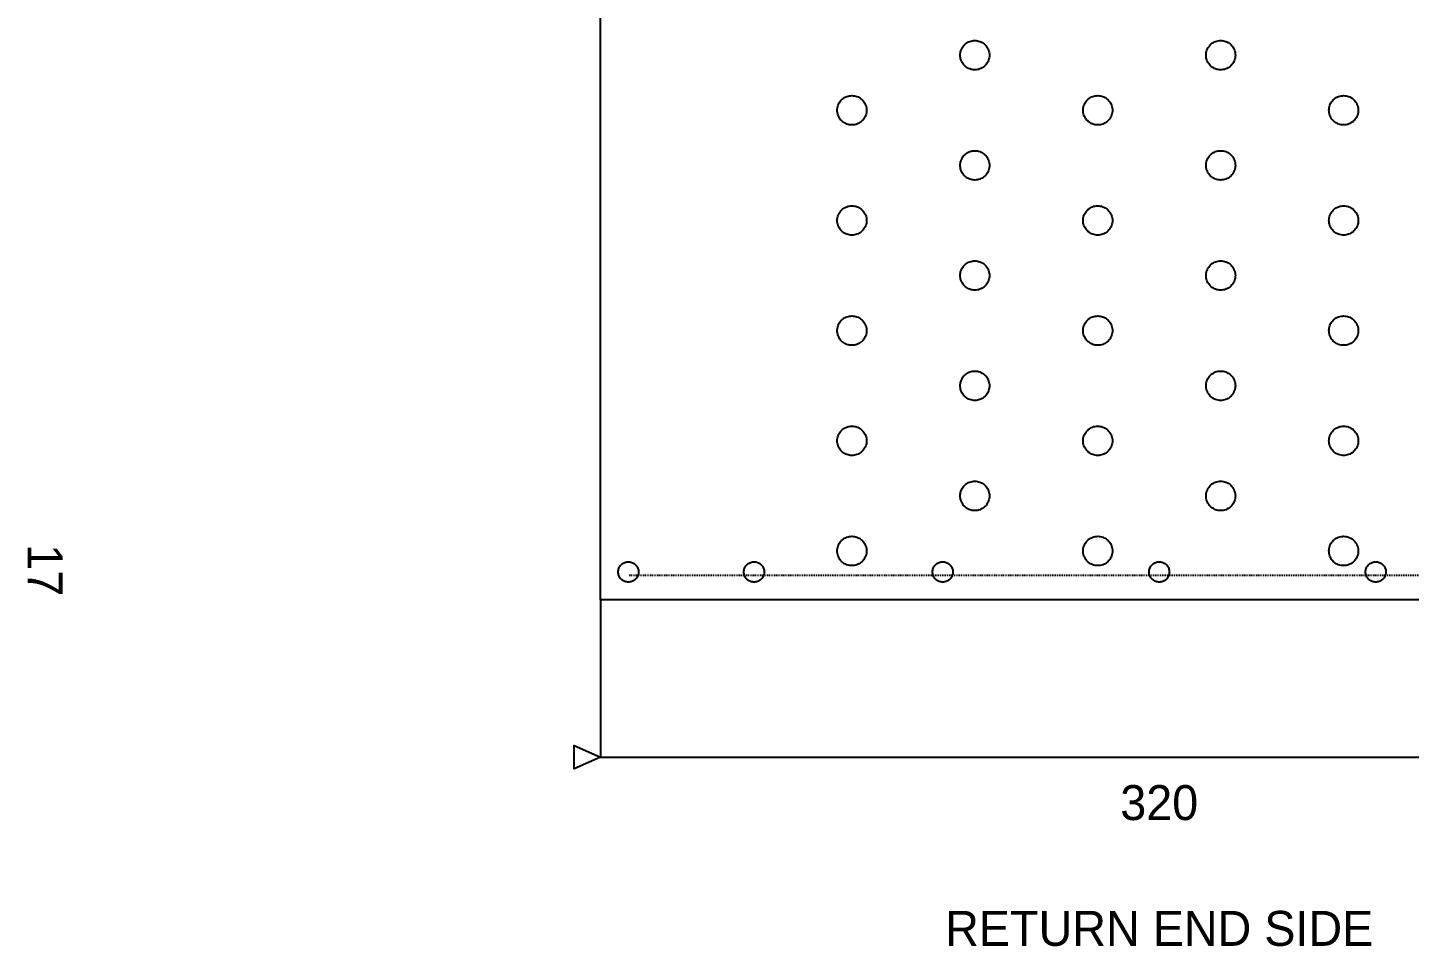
# Model space of a CAD drawing. Header units: millimetres. Extents: x 0 to 2030, y -1000001 to 1599.
# Drawn here: x 1358 to 1753.6, y 400.9 to 663.8 of the extents above; entities that cross this region are included whole.
import ezdxf
from ezdxf.enums import TextEntityAlignment as Align

# ---------------------------------------------------------------- set-up
doc = ezdxf.new("R2010")
doc.units = ezdxf.units.MM
doc.linetypes.add('DASHED', pattern=[0.5, 0.25, -0.25])
doc.layers.add('DRAWING', color=7, linetype='Continuous')
doc.layers.add('TEXT', color=7, linetype='Continuous')

msp = doc.modelspace()

# ---------------------------------------------------------------- linework, layer by layer
at = {"layer": 'DRAWING', "linetype": 'CONTINUOUS', "true_color": 0x111111}
for p, q in [((1522, 500), (1522, 930)), ((1842, 500), (1522, 500))]:
    msp.add_line(p, q, dxfattribs=at)
at = {"layer": 'DRAWING', "linetype": 'DASHED', "true_color": 0xb000ff}
msp.add_line((1834, 507), (1530, 507), dxfattribs=at)
at = {"layer": 'DRAWING', "linetype": 'CONTINUOUS', "true_color": 0xff6a00}
for p, q in [((1522, 500), (1522, 455)), ((1522, 455), (1842, 455))]:
    msp.add_line(p, q, dxfattribs=at)
at = {"layer": 'DRAWING', "linetype": 'CONTINUOUS', "true_color": 0x111111}
for points in [[(1633.4, 655.88), (1633.38, 655.52), (1633.34, 655.15), (1633.26, 654.8), (1633.15, 654.45), (1633.01, 654.11), (1632.84, 653.78), (1632.64, 653.47), (1632.42, 653.18), (1632.17, 652.91), (1631.9, 652.66), (1631.61, 652.44), (1631.3, 652.25), (1630.97, 652.08), (1630.64, 651.94), (1630.29, 651.83), (1629.93, 651.75), (1629.57, 651.7), (1629.2, 651.68), (1628.83, 651.7), (1628.47, 651.75), (1628.11, 651.83), (1627.76, 651.94), (1627.43, 652.08), (1627.1, 652.25), (1626.79, 652.44), (1626.5, 652.66), (1626.23, 652.91), (1625.98, 653.18), (1625.76, 653.47), (1625.56, 653.78), (1625.39, 654.11), (1625.25, 654.45), (1625.14, 654.8), (1625.06, 655.15), (1625.02, 655.52), (1625, 655.88), (1625.02, 656.25), (1625.06, 656.61), (1625.14, 656.97), (1625.25, 657.32), (1625.39, 657.66), (1625.56, 657.98), (1625.76, 658.29), (1625.98, 658.58), (1626.23, 658.85), (1626.5, 659.1), (1626.79, 659.32), (1627.1, 659.52), (1627.43, 659.69), (1627.76, 659.83), (1628.11, 659.94), (1628.47, 660.02), (1628.83, 660.07), (1629.2, 660.08), (1629.57, 660.07), (1629.93, 660.02), (1630.29, 659.94), (1630.64, 659.83), (1630.97, 659.69), (1631.3, 659.52), (1631.61, 659.32), (1631.9, 659.1), (1632.17, 658.85), (1632.42, 658.58), (1632.64, 658.29), (1632.84, 657.98), (1633.01, 657.66), (1633.15, 657.32), (1633.26, 656.97), (1633.34, 656.61), (1633.38, 656.25), (1633.4, 655.88)], [(1703.8, 655.88), (1703.78, 655.52), (1703.74, 655.15), (1703.66, 654.8), (1703.55, 654.45), (1703.41, 654.11), (1703.24, 653.78), (1703.04, 653.47), (1702.82, 653.18), (1702.57, 652.91), (1702.3, 652.66), (1702.01, 652.44), (1701.7, 652.25), (1701.37, 652.08), (1701.04, 651.94), (1700.69, 651.83), (1700.33, 651.75), (1699.97, 651.7), (1699.6, 651.68), (1699.23, 651.7), (1698.87, 651.75), (1698.51, 651.83), (1698.16, 651.94), (1697.83, 652.08), (1697.5, 652.25), (1697.19, 652.44), (1696.9, 652.66), (1696.63, 652.91), (1696.38, 653.18), (1696.16, 653.47), (1695.96, 653.78), (1695.79, 654.11), (1695.65, 654.45), (1695.54, 654.8), (1695.46, 655.15), (1695.42, 655.52), (1695.4, 655.88), (1695.42, 656.25), (1695.46, 656.61), (1695.54, 656.97), (1695.65, 657.32), (1695.79, 657.66), (1695.96, 657.98), (1696.16, 658.29), (1696.38, 658.58), (1696.63, 658.85), (1696.9, 659.1), (1697.19, 659.32), (1697.5, 659.52), (1697.83, 659.69), (1698.16, 659.83), (1698.51, 659.94), (1698.87, 660.02), (1699.23, 660.07), (1699.6, 660.08), (1699.97, 660.07), (1700.33, 660.02), (1700.69, 659.94), (1701.04, 659.83), (1701.37, 659.69), (1701.7, 659.52), (1702.01, 659.32), (1702.3, 659.1), (1702.57, 658.85), (1702.82, 658.58), (1703.04, 658.29), (1703.24, 657.98), (1703.41, 657.66), (1703.55, 657.32), (1703.66, 656.97), (1703.74, 656.61), (1703.78, 656.25), (1703.8, 655.88)], [(1598.2, 640.12), (1598.18, 639.75), (1598.14, 639.39), (1598.06, 639.03), (1597.95, 638.68), (1597.81, 638.34), (1597.64, 638.02), (1597.44, 637.71), (1597.22, 637.42), (1596.97, 637.15), (1596.7, 636.9), (1596.41, 636.68), (1596.1, 636.48), (1595.77, 636.31), (1595.44, 636.17), (1595.09, 636.06), (1594.73, 635.98), (1594.37, 635.93), (1594, 635.92), (1593.63, 635.93), (1593.27, 635.98), (1592.91, 636.06), (1592.56, 636.17), (1592.23, 636.31), (1591.9, 636.48), (1591.59, 636.68), (1591.3, 636.9), (1591.03, 637.15), (1590.78, 637.42), (1590.56, 637.71), (1590.36, 638.02), (1590.19, 638.34), (1590.05, 638.68), (1589.94, 639.03), (1589.86, 639.39), (1589.82, 639.75), (1589.8, 640.12), (1589.82, 640.48), (1589.86, 640.85), (1589.94, 641.2), (1590.05, 641.55), (1590.19, 641.89), (1590.36, 642.22), (1590.56, 642.53), (1590.78, 642.82), (1591.03, 643.09), (1591.3, 643.34), (1591.59, 643.56), (1591.9, 643.75), (1592.23, 643.92), (1592.56, 644.06), (1592.91, 644.17), (1593.27, 644.25), (1593.63, 644.3), (1594, 644.32), (1594.37, 644.3), (1594.73, 644.25), (1595.09, 644.17), (1595.44, 644.06), (1595.77, 643.92), (1596.1, 643.75), (1596.41, 643.56), (1596.7, 643.34), (1596.97, 643.09), (1597.22, 642.82), (1597.44, 642.53), (1597.64, 642.22), (1597.81, 641.89), (1597.95, 641.55), (1598.06, 641.2), (1598.14, 640.85), (1598.18, 640.48), (1598.2, 640.12)], [(1668.6, 640.12), (1668.58, 639.75), (1668.54, 639.39), (1668.46, 639.03), (1668.35, 638.68), (1668.21, 638.34), (1668.04, 638.02), (1667.84, 637.71), (1667.62, 637.42), (1667.37, 637.15), (1667.1, 636.9), (1666.81, 636.68), (1666.5, 636.48), (1666.17, 636.31), (1665.84, 636.17), (1665.49, 636.06), (1665.13, 635.98), (1664.77, 635.93), (1664.4, 635.92), (1664.03, 635.93), (1663.67, 635.98), (1663.31, 636.06), (1662.96, 636.17), (1662.63, 636.31), (1662.3, 636.48), (1661.99, 636.68), (1661.7, 636.9), (1661.43, 637.15), (1661.18, 637.42), (1660.96, 637.71), (1660.76, 638.02), (1660.59, 638.34), (1660.45, 638.68), (1660.34, 639.03), (1660.26, 639.39), (1660.22, 639.75), (1660.2, 640.12), (1660.22, 640.48), (1660.26, 640.85), (1660.34, 641.2), (1660.45, 641.55), (1660.59, 641.89), (1660.76, 642.22), (1660.96, 642.53), (1661.18, 642.82), (1661.43, 643.09), (1661.7, 643.34), (1661.99, 643.56), (1662.3, 643.75), (1662.63, 643.92), (1662.96, 644.06), (1663.31, 644.17), (1663.67, 644.25), (1664.03, 644.3), (1664.4, 644.32), (1664.77, 644.3), (1665.13, 644.25), (1665.49, 644.17), (1665.84, 644.06), (1666.17, 643.92), (1666.5, 643.75), (1666.81, 643.56), (1667.1, 643.34), (1667.37, 643.09), (1667.62, 642.82), (1667.84, 642.53), (1668.04, 642.22), (1668.21, 641.89), (1668.35, 641.55), (1668.46, 641.2), (1668.54, 640.85), (1668.58, 640.48), (1668.6, 640.12)], [(1739, 640.12), (1738.98, 639.75), (1738.94, 639.39), (1738.86, 639.03), (1738.75, 638.68), (1738.61, 638.34), (1738.44, 638.02), (1738.24, 637.71), (1738.02, 637.42), (1737.77, 637.15), (1737.5, 636.9), (1737.21, 636.68), (1736.9, 636.48), (1736.57, 636.31), (1736.24, 636.17), (1735.89, 636.06), (1735.53, 635.98), (1735.17, 635.93), (1734.8, 635.92), (1734.43, 635.93), (1734.07, 635.98), (1733.71, 636.06), (1733.36, 636.17), (1733.03, 636.31), (1732.7, 636.48), (1732.39, 636.68), (1732.1, 636.9), (1731.83, 637.15), (1731.58, 637.42), (1731.36, 637.71), (1731.16, 638.02), (1730.99, 638.34), (1730.85, 638.68), (1730.74, 639.03), (1730.66, 639.39), (1730.62, 639.75), (1730.6, 640.12), (1730.62, 640.48), (1730.66, 640.85), (1730.74, 641.2), (1730.85, 641.55), (1730.99, 641.89), (1731.16, 642.22), (1731.36, 642.53), (1731.58, 642.82), (1731.83, 643.09), (1732.1, 643.34), (1732.39, 643.56), (1732.7, 643.75), (1733.03, 643.92), (1733.36, 644.06), (1733.71, 644.17), (1734.07, 644.25), (1734.43, 644.3), (1734.8, 644.32), (1735.17, 644.3), (1735.53, 644.25), (1735.89, 644.17), (1736.24, 644.06), (1736.57, 643.92), (1736.9, 643.75), (1737.21, 643.56), (1737.5, 643.34), (1737.77, 643.09), (1738.02, 642.82), (1738.24, 642.53), (1738.44, 642.22), (1738.61, 641.89), (1738.75, 641.55), (1738.86, 641.2), (1738.94, 640.85), (1738.98, 640.48), (1739, 640.12)], [(1633.4, 624.35), (1633.38, 623.99), (1633.34, 623.62), (1633.26, 623.27), (1633.15, 622.92), (1633.01, 622.58), (1632.84, 622.25), (1632.64, 621.94), (1632.42, 621.65), (1632.17, 621.38), (1631.9, 621.14), (1631.61, 620.91), (1631.3, 620.72), (1630.97, 620.55), (1630.64, 620.41), (1630.29, 620.3), (1629.93, 620.22), (1629.57, 620.17), (1629.2, 620.15), (1628.83, 620.17), (1628.47, 620.22), (1628.11, 620.3), (1627.76, 620.41), (1627.43, 620.55), (1627.1, 620.72), (1626.79, 620.91), (1626.5, 621.14), (1626.23, 621.38), (1625.98, 621.65), (1625.76, 621.94), (1625.56, 622.25), (1625.39, 622.58), (1625.25, 622.92), (1625.14, 623.27), (1625.06, 623.62), (1625.02, 623.99), (1625, 624.35), (1625.02, 624.72), (1625.06, 625.08), (1625.14, 625.44), (1625.25, 625.79), (1625.39, 626.13), (1625.56, 626.45), (1625.76, 626.76), (1625.98, 627.05), (1626.23, 627.32), (1626.5, 627.57), (1626.79, 627.79), (1627.1, 627.99), (1627.43, 628.16), (1627.76, 628.3), (1628.11, 628.41), (1628.47, 628.49), (1628.83, 628.54), (1629.2, 628.55), (1629.57, 628.54), (1629.93, 628.49), (1630.29, 628.41), (1630.64, 628.3), (1630.97, 628.16), (1631.3, 627.99), (1631.61, 627.79), (1631.9, 627.57), (1632.17, 627.32), (1632.42, 627.05), (1632.64, 626.76), (1632.84, 626.45), (1633.01, 626.13), (1633.15, 625.79), (1633.26, 625.44), (1633.34, 625.08), (1633.38, 624.72), (1633.4, 624.35)], [(1703.8, 624.35), (1703.78, 623.99), (1703.74, 623.62), (1703.66, 623.27), (1703.55, 622.92), (1703.41, 622.58), (1703.24, 622.25), (1703.04, 621.94), (1702.82, 621.65), (1702.57, 621.38), (1702.3, 621.14), (1702.01, 620.91), (1701.7, 620.72), (1701.37, 620.55), (1701.04, 620.41), (1700.69, 620.3), (1700.33, 620.22), (1699.97, 620.17), (1699.6, 620.15), (1699.23, 620.17), (1698.87, 620.22), (1698.51, 620.3), (1698.16, 620.41), (1697.83, 620.55), (1697.5, 620.72), (1697.19, 620.91), (1696.9, 621.14), (1696.63, 621.38), (1696.38, 621.65), (1696.16, 621.94), (1695.96, 622.25), (1695.79, 622.58), (1695.65, 622.92), (1695.54, 623.27), (1695.46, 623.62), (1695.42, 623.99), (1695.4, 624.35), (1695.42, 624.72), (1695.46, 625.08), (1695.54, 625.44), (1695.65, 625.79), (1695.79, 626.13), (1695.96, 626.45), (1696.16, 626.76), (1696.38, 627.05), (1696.63, 627.32), (1696.9, 627.57), (1697.19, 627.79), (1697.5, 627.99), (1697.83, 628.16), (1698.16, 628.3), (1698.51, 628.41), (1698.87, 628.49), (1699.23, 628.54), (1699.6, 628.55), (1699.97, 628.54), (1700.33, 628.49), (1700.69, 628.41), (1701.04, 628.3), (1701.37, 628.16), (1701.7, 627.99), (1702.01, 627.79), (1702.3, 627.57), (1702.57, 627.32), (1702.82, 627.05), (1703.04, 626.76), (1703.24, 626.45), (1703.41, 626.13), (1703.55, 625.79), (1703.66, 625.44), (1703.74, 625.08), (1703.78, 624.72), (1703.8, 624.35)], [(1598.2, 608.59), (1598.18, 608.22), (1598.14, 607.86), (1598.06, 607.5), (1597.95, 607.15), (1597.81, 606.81), (1597.64, 606.49), (1597.44, 606.18), (1597.22, 605.89), (1596.97, 605.62), (1596.7, 605.37), (1596.41, 605.15), (1596.1, 604.95), (1595.77, 604.78), (1595.44, 604.64), (1595.09, 604.53), (1594.73, 604.45), (1594.37, 604.4), (1594, 604.39), (1593.63, 604.4), (1593.27, 604.45), (1592.91, 604.53), (1592.56, 604.64), (1592.23, 604.78), (1591.9, 604.95), (1591.59, 605.15), (1591.3, 605.37), (1591.03, 605.62), (1590.78, 605.89), (1590.56, 606.18), (1590.36, 606.49), (1590.19, 606.81), (1590.05, 607.15), (1589.94, 607.5), (1589.86, 607.86), (1589.82, 608.22), (1589.8, 608.59), (1589.82, 608.95), (1589.86, 609.32), (1589.94, 609.68), (1590.05, 610.02), (1590.19, 610.36), (1590.36, 610.69), (1590.56, 611), (1590.78, 611.29), (1591.03, 611.56), (1591.3, 611.81), (1591.59, 612.03), (1591.9, 612.23), (1592.23, 612.39), (1592.56, 612.53), (1592.91, 612.65), (1593.27, 612.72), (1593.63, 612.77), (1594, 612.79), (1594.37, 612.77), (1594.73, 612.72), (1595.09, 612.65), (1595.44, 612.53), (1595.77, 612.39), (1596.1, 612.23), (1596.41, 612.03), (1596.7, 611.81), (1596.97, 611.56), (1597.22, 611.29), (1597.44, 611), (1597.64, 610.69), (1597.81, 610.36), (1597.95, 610.02), (1598.06, 609.68), (1598.14, 609.32), (1598.18, 608.95), (1598.2, 608.59)], [(1668.6, 608.59), (1668.58, 608.22), (1668.54, 607.86), (1668.46, 607.5), (1668.35, 607.15), (1668.21, 606.81), (1668.04, 606.49), (1667.84, 606.18), (1667.62, 605.89), (1667.37, 605.62), (1667.1, 605.37), (1666.81, 605.15), (1666.5, 604.95), (1666.17, 604.78), (1665.84, 604.64), (1665.49, 604.53), (1665.13, 604.45), (1664.77, 604.4), (1664.4, 604.39), (1664.03, 604.4), (1663.67, 604.45), (1663.31, 604.53), (1662.96, 604.64), (1662.63, 604.78), (1662.3, 604.95), (1661.99, 605.15), (1661.7, 605.37), (1661.43, 605.62), (1661.18, 605.89), (1660.96, 606.18), (1660.76, 606.49), (1660.59, 606.81), (1660.45, 607.15), (1660.34, 607.5), (1660.26, 607.86), (1660.22, 608.22), (1660.2, 608.59), (1660.22, 608.95), (1660.26, 609.32), (1660.34, 609.68), (1660.45, 610.02), (1660.59, 610.36), (1660.76, 610.69), (1660.96, 611), (1661.18, 611.29), (1661.43, 611.56), (1661.7, 611.81), (1661.99, 612.03), (1662.3, 612.23), (1662.63, 612.39), (1662.96, 612.53), (1663.31, 612.65), (1663.67, 612.72), (1664.03, 612.77), (1664.4, 612.79), (1664.77, 612.77), (1665.13, 612.72), (1665.49, 612.65), (1665.84, 612.53), (1666.17, 612.39), (1666.5, 612.23), (1666.81, 612.03), (1667.1, 611.81), (1667.37, 611.56), (1667.62, 611.29), (1667.84, 611), (1668.04, 610.69), (1668.21, 610.36), (1668.35, 610.02), (1668.46, 609.68), (1668.54, 609.32), (1668.58, 608.95), (1668.6, 608.59)], [(1739, 608.59), (1738.98, 608.22), (1738.94, 607.86), (1738.86, 607.5), (1738.75, 607.15), (1738.61, 606.81), (1738.44, 606.49), (1738.24, 606.18), (1738.02, 605.89), (1737.77, 605.62), (1737.5, 605.37), (1737.21, 605.15), (1736.9, 604.95), (1736.57, 604.78), (1736.24, 604.64), (1735.89, 604.53), (1735.53, 604.45), (1735.17, 604.4), (1734.8, 604.39), (1734.43, 604.4), (1734.07, 604.45), (1733.71, 604.53), (1733.36, 604.64), (1733.03, 604.78), (1732.7, 604.95), (1732.39, 605.15), (1732.1, 605.37), (1731.83, 605.62), (1731.58, 605.89), (1731.36, 606.18), (1731.16, 606.49), (1730.99, 606.81), (1730.85, 607.15), (1730.74, 607.5), (1730.66, 607.86), (1730.62, 608.22), (1730.6, 608.59), (1730.62, 608.95), (1730.66, 609.32), (1730.74, 609.68), (1730.85, 610.02), (1730.99, 610.36), (1731.16, 610.69), (1731.36, 611), (1731.58, 611.29), (1731.83, 611.56), (1732.1, 611.81), (1732.39, 612.03), (1732.7, 612.23), (1733.03, 612.39), (1733.36, 612.53), (1733.71, 612.65), (1734.07, 612.72), (1734.43, 612.77), (1734.8, 612.79), (1735.17, 612.77), (1735.53, 612.72), (1735.89, 612.65), (1736.24, 612.53), (1736.57, 612.39), (1736.9, 612.23), (1737.21, 612.03), (1737.5, 611.81), (1737.77, 611.56), (1738.02, 611.29), (1738.24, 611), (1738.44, 610.69), (1738.61, 610.36), (1738.75, 610.02), (1738.86, 609.68), (1738.94, 609.32), (1738.98, 608.95), (1739, 608.59)], [(1633.4, 592.82), (1633.38, 592.46), (1633.34, 592.09), (1633.26, 591.74), (1633.15, 591.39), (1633.01, 591.05), (1632.84, 590.72), (1632.64, 590.41), (1632.42, 590.12), (1632.17, 589.85), (1631.9, 589.61), (1631.61, 589.38), (1631.3, 589.19), (1630.97, 589.02), (1630.64, 588.88), (1630.29, 588.77), (1629.93, 588.69), (1629.57, 588.64), (1629.2, 588.62), (1628.83, 588.64), (1628.47, 588.69), (1628.11, 588.77), (1627.76, 588.88), (1627.43, 589.02), (1627.1, 589.19), (1626.79, 589.38), (1626.5, 589.61), (1626.23, 589.85), (1625.98, 590.12), (1625.76, 590.41), (1625.56, 590.72), (1625.39, 591.05), (1625.25, 591.39), (1625.14, 591.74), (1625.06, 592.09), (1625.02, 592.46), (1625, 592.82), (1625.02, 593.19), (1625.06, 593.55), (1625.14, 593.91), (1625.25, 594.26), (1625.39, 594.6), (1625.56, 594.92), (1625.76, 595.23), (1625.98, 595.52), (1626.23, 595.79), (1626.5, 596.04), (1626.79, 596.26), (1627.1, 596.46), (1627.43, 596.63), (1627.76, 596.77), (1628.11, 596.88), (1628.47, 596.96), (1628.83, 597.01), (1629.2, 597.02), (1629.57, 597.01), (1629.93, 596.96), (1630.29, 596.88), (1630.64, 596.77), (1630.97, 596.63), (1631.3, 596.46), (1631.61, 596.26), (1631.9, 596.04), (1632.17, 595.79), (1632.42, 595.52), (1632.64, 595.23), (1632.84, 594.92), (1633.01, 594.6), (1633.15, 594.26), (1633.26, 593.91), (1633.34, 593.55), (1633.38, 593.19), (1633.4, 592.82)], [(1703.8, 592.82), (1703.78, 592.46), (1703.74, 592.09), (1703.66, 591.74), (1703.55, 591.39), (1703.41, 591.05), (1703.24, 590.72), (1703.04, 590.41), (1702.82, 590.12), (1702.57, 589.85), (1702.3, 589.61), (1702.01, 589.38), (1701.7, 589.19), (1701.37, 589.02), (1701.04, 588.88), (1700.69, 588.77), (1700.33, 588.69), (1699.97, 588.64), (1699.6, 588.62), (1699.23, 588.64), (1698.87, 588.69), (1698.51, 588.77), (1698.16, 588.88), (1697.83, 589.02), (1697.5, 589.19), (1697.19, 589.38), (1696.9, 589.61), (1696.63, 589.85), (1696.38, 590.12), (1696.16, 590.41), (1695.96, 590.72), (1695.79, 591.05), (1695.65, 591.39), (1695.54, 591.74), (1695.46, 592.09), (1695.42, 592.46), (1695.4, 592.82), (1695.42, 593.19), (1695.46, 593.55), (1695.54, 593.91), (1695.65, 594.26), (1695.79, 594.6), (1695.96, 594.92), (1696.16, 595.23), (1696.38, 595.52), (1696.63, 595.79), (1696.9, 596.04), (1697.19, 596.26), (1697.5, 596.46), (1697.83, 596.63), (1698.16, 596.77), (1698.51, 596.88), (1698.87, 596.96), (1699.23, 597.01), (1699.6, 597.02), (1699.97, 597.01), (1700.33, 596.96), (1700.69, 596.88), (1701.04, 596.77), (1701.37, 596.63), (1701.7, 596.46), (1702.01, 596.26), (1702.3, 596.04), (1702.57, 595.79), (1702.82, 595.52), (1703.04, 595.23), (1703.24, 594.92), (1703.41, 594.6), (1703.55, 594.26), (1703.66, 593.91), (1703.74, 593.55), (1703.78, 593.19), (1703.8, 592.82)], [(1598.2, 577.06), (1598.18, 576.69), (1598.14, 576.33), (1598.06, 575.97), (1597.95, 575.62), (1597.81, 575.28), (1597.64, 574.96), (1597.44, 574.65), (1597.22, 574.36), (1596.97, 574.09), (1596.7, 573.84), (1596.41, 573.62), (1596.1, 573.42), (1595.77, 573.25), (1595.44, 573.11), (1595.09, 573), (1594.73, 572.92), (1594.37, 572.87), (1594, 572.86), (1593.63, 572.87), (1593.27, 572.92), (1592.91, 573), (1592.56, 573.11), (1592.23, 573.25), (1591.9, 573.42), (1591.59, 573.62), (1591.3, 573.84), (1591.03, 574.09), (1590.78, 574.36), (1590.56, 574.65), (1590.36, 574.96), (1590.19, 575.28), (1590.05, 575.62), (1589.94, 575.97), (1589.86, 576.33), (1589.82, 576.69), (1589.8, 577.06), (1589.82, 577.42), (1589.86, 577.79), (1589.94, 578.15), (1590.05, 578.5), (1590.19, 578.83), (1590.36, 579.16), (1590.56, 579.47), (1590.78, 579.76), (1591.03, 580.03), (1591.3, 580.28), (1591.59, 580.5), (1591.9, 580.7), (1592.23, 580.87), (1592.56, 581.01), (1592.91, 581.12), (1593.27, 581.2), (1593.63, 581.24), (1594, 581.26), (1594.37, 581.24), (1594.73, 581.2), (1595.09, 581.12), (1595.44, 581.01), (1595.77, 580.87), (1596.1, 580.7), (1596.41, 580.5), (1596.7, 580.28), (1596.97, 580.03), (1597.22, 579.76), (1597.44, 579.47), (1597.64, 579.16), (1597.81, 578.83), (1597.95, 578.5), (1598.06, 578.15), (1598.14, 577.79), (1598.18, 577.42), (1598.2, 577.06)], [(1668.6, 577.06), (1668.58, 576.69), (1668.54, 576.33), (1668.46, 575.97), (1668.35, 575.62), (1668.21, 575.28), (1668.04, 574.96), (1667.84, 574.65), (1667.62, 574.36), (1667.37, 574.09), (1667.1, 573.84), (1666.81, 573.62), (1666.5, 573.42), (1666.17, 573.25), (1665.84, 573.11), (1665.49, 573), (1665.13, 572.92), (1664.77, 572.87), (1664.4, 572.86), (1664.03, 572.87), (1663.67, 572.92), (1663.31, 573), (1662.96, 573.11), (1662.63, 573.25), (1662.3, 573.42), (1661.99, 573.62), (1661.7, 573.84), (1661.43, 574.09), (1661.18, 574.36), (1660.96, 574.65), (1660.76, 574.96), (1660.59, 575.28), (1660.45, 575.62), (1660.34, 575.97), (1660.26, 576.33), (1660.22, 576.69), (1660.2, 577.06), (1660.22, 577.42), (1660.26, 577.79), (1660.34, 578.15), (1660.45, 578.5), (1660.59, 578.83), (1660.76, 579.16), (1660.96, 579.47), (1661.18, 579.76), (1661.43, 580.03), (1661.7, 580.28), (1661.99, 580.5), (1662.3, 580.7), (1662.63, 580.87), (1662.96, 581.01), (1663.31, 581.12), (1663.67, 581.2), (1664.03, 581.24), (1664.4, 581.26), (1664.77, 581.24), (1665.13, 581.2), (1665.49, 581.12), (1665.84, 581.01), (1666.17, 580.87), (1666.5, 580.7), (1666.81, 580.5), (1667.1, 580.28), (1667.37, 580.03), (1667.62, 579.76), (1667.84, 579.47), (1668.04, 579.16), (1668.21, 578.83), (1668.35, 578.5), (1668.46, 578.15), (1668.54, 577.79), (1668.58, 577.42), (1668.6, 577.06)], [(1739, 577.06), (1738.98, 576.69), (1738.94, 576.33), (1738.86, 575.97), (1738.75, 575.62), (1738.61, 575.28), (1738.44, 574.96), (1738.24, 574.65), (1738.02, 574.36), (1737.77, 574.09), (1737.5, 573.84), (1737.21, 573.62), (1736.9, 573.42), (1736.57, 573.25), (1736.24, 573.11), (1735.89, 573), (1735.53, 572.92), (1735.17, 572.87), (1734.8, 572.86), (1734.43, 572.87), (1734.07, 572.92), (1733.71, 573), (1733.36, 573.11), (1733.03, 573.25), (1732.7, 573.42), (1732.39, 573.62), (1732.1, 573.84), (1731.83, 574.09), (1731.58, 574.36), (1731.36, 574.65), (1731.16, 574.96), (1730.99, 575.28), (1730.85, 575.62), (1730.74, 575.97), (1730.66, 576.33), (1730.62, 576.69), (1730.6, 577.06), (1730.62, 577.42), (1730.66, 577.79), (1730.74, 578.15), (1730.85, 578.5), (1730.99, 578.83), (1731.16, 579.16), (1731.36, 579.47), (1731.58, 579.76), (1731.83, 580.03), (1732.1, 580.28), (1732.39, 580.5), (1732.7, 580.7), (1733.03, 580.87), (1733.36, 581.01), (1733.71, 581.12), (1734.07, 581.2), (1734.43, 581.24), (1734.8, 581.26), (1735.17, 581.24), (1735.53, 581.2), (1735.89, 581.12), (1736.24, 581.01), (1736.57, 580.87), (1736.9, 580.7), (1737.21, 580.5), (1737.5, 580.28), (1737.77, 580.03), (1738.02, 579.76), (1738.24, 579.47), (1738.44, 579.16), (1738.61, 578.83), (1738.75, 578.5), (1738.86, 578.15), (1738.94, 577.79), (1738.98, 577.42), (1739, 577.06)], [(1633.4, 561.29), (1633.38, 560.93), (1633.34, 560.56), (1633.26, 560.21), (1633.15, 559.86), (1633.01, 559.52), (1632.84, 559.19), (1632.64, 558.89), (1632.42, 558.59), (1632.17, 558.32), (1631.9, 558.08), (1631.61, 557.85), (1631.3, 557.66), (1630.97, 557.49), (1630.64, 557.35), (1630.29, 557.24), (1629.93, 557.16), (1629.57, 557.11), (1629.2, 557.09), (1628.83, 557.11), (1628.47, 557.16), (1628.11, 557.24), (1627.76, 557.35), (1627.43, 557.49), (1627.1, 557.66), (1626.79, 557.85), (1626.5, 558.08), (1626.23, 558.32), (1625.98, 558.59), (1625.76, 558.89), (1625.56, 559.19), (1625.39, 559.52), (1625.25, 559.86), (1625.14, 560.21), (1625.06, 560.56), (1625.02, 560.93), (1625, 561.29), (1625.02, 561.66), (1625.06, 562.02), (1625.14, 562.38), (1625.25, 562.73), (1625.39, 563.07), (1625.56, 563.39), (1625.76, 563.7), (1625.98, 563.99), (1626.23, 564.26), (1626.5, 564.51), (1626.79, 564.73), (1627.1, 564.93), (1627.43, 565.1), (1627.76, 565.24), (1628.11, 565.35), (1628.47, 565.43), (1628.83, 565.48), (1629.2, 565.49), (1629.57, 565.48), (1629.93, 565.43), (1630.29, 565.35), (1630.64, 565.24), (1630.97, 565.1), (1631.3, 564.93), (1631.61, 564.73), (1631.9, 564.51), (1632.17, 564.26), (1632.42, 563.99), (1632.64, 563.7), (1632.84, 563.39), (1633.01, 563.07), (1633.15, 562.73), (1633.26, 562.38), (1633.34, 562.02), (1633.38, 561.66), (1633.4, 561.29)], [(1703.8, 561.29), (1703.78, 560.93), (1703.74, 560.56), (1703.66, 560.21), (1703.55, 559.86), (1703.41, 559.52), (1703.24, 559.19), (1703.04, 558.89), (1702.82, 558.59), (1702.57, 558.32), (1702.3, 558.08), (1702.01, 557.85), (1701.7, 557.66), (1701.37, 557.49), (1701.04, 557.35), (1700.69, 557.24), (1700.33, 557.16), (1699.97, 557.11), (1699.6, 557.09), (1699.23, 557.11), (1698.87, 557.16), (1698.51, 557.24), (1698.16, 557.35), (1697.83, 557.49), (1697.5, 557.66), (1697.19, 557.85), (1696.9, 558.08), (1696.63, 558.32), (1696.38, 558.59), (1696.16, 558.89), (1695.96, 559.19), (1695.79, 559.52), (1695.65, 559.86), (1695.54, 560.21), (1695.46, 560.56), (1695.42, 560.93), (1695.4, 561.29), (1695.42, 561.66), (1695.46, 562.02), (1695.54, 562.38), (1695.65, 562.73), (1695.79, 563.07), (1695.96, 563.39), (1696.16, 563.7), (1696.38, 563.99), (1696.63, 564.26), (1696.9, 564.51), (1697.19, 564.73), (1697.5, 564.93), (1697.83, 565.1), (1698.16, 565.24), (1698.51, 565.35), (1698.87, 565.43), (1699.23, 565.48), (1699.6, 565.49), (1699.97, 565.48), (1700.33, 565.43), (1700.69, 565.35), (1701.04, 565.24), (1701.37, 565.1), (1701.7, 564.93), (1702.01, 564.73), (1702.3, 564.51), (1702.57, 564.26), (1702.82, 563.99), (1703.04, 563.7), (1703.24, 563.39), (1703.41, 563.07), (1703.55, 562.73), (1703.66, 562.38), (1703.74, 562.02), (1703.78, 561.66), (1703.8, 561.29)], [(1598.2, 545.53), (1598.18, 545.16), (1598.14, 544.8), (1598.06, 544.44), (1597.95, 544.09), (1597.81, 543.75), (1597.64, 543.43), (1597.44, 543.12), (1597.22, 542.83), (1596.97, 542.56), (1596.7, 542.31), (1596.41, 542.09), (1596.1, 541.89), (1595.77, 541.72), (1595.44, 541.58), (1595.09, 541.47), (1594.73, 541.39), (1594.37, 541.35), (1594, 541.33), (1593.63, 541.35), (1593.27, 541.39), (1592.91, 541.47), (1592.56, 541.58), (1592.23, 541.72), (1591.9, 541.89), (1591.59, 542.09), (1591.3, 542.31), (1591.03, 542.56), (1590.78, 542.83), (1590.56, 543.12), (1590.36, 543.43), (1590.19, 543.75), (1590.05, 544.09), (1589.94, 544.44), (1589.86, 544.8), (1589.82, 545.16), (1589.8, 545.53), (1589.82, 545.9), (1589.86, 546.26), (1589.94, 546.62), (1590.05, 546.97), (1590.19, 547.3), (1590.36, 547.63), (1590.56, 547.94), (1590.78, 548.23), (1591.03, 548.5), (1591.3, 548.75), (1591.59, 548.97), (1591.9, 549.17), (1592.23, 549.34), (1592.56, 549.48), (1592.91, 549.59), (1593.27, 549.67), (1593.63, 549.71), (1594, 549.73), (1594.37, 549.71), (1594.73, 549.67), (1595.09, 549.59), (1595.44, 549.48), (1595.77, 549.34), (1596.1, 549.17), (1596.41, 548.97), (1596.7, 548.75), (1596.97, 548.5), (1597.22, 548.23), (1597.44, 547.94), (1597.64, 547.63), (1597.81, 547.3), (1597.95, 546.97), (1598.06, 546.62), (1598.14, 546.26), (1598.18, 545.9), (1598.2, 545.53)], [(1668.6, 545.53), (1668.58, 545.16), (1668.54, 544.8), (1668.46, 544.44), (1668.35, 544.09), (1668.21, 543.75), (1668.04, 543.43), (1667.84, 543.12), (1667.62, 542.83), (1667.37, 542.56), (1667.1, 542.31), (1666.81, 542.09), (1666.5, 541.89), (1666.17, 541.72), (1665.84, 541.58), (1665.49, 541.47), (1665.13, 541.39), (1664.77, 541.35), (1664.4, 541.33), (1664.03, 541.35), (1663.67, 541.39), (1663.31, 541.47), (1662.96, 541.58), (1662.63, 541.72), (1662.3, 541.89), (1661.99, 542.09), (1661.7, 542.31), (1661.43, 542.56), (1661.18, 542.83), (1660.96, 543.12), (1660.76, 543.43), (1660.59, 543.75), (1660.45, 544.09), (1660.34, 544.44), (1660.26, 544.8), (1660.22, 545.16), (1660.2, 545.53), (1660.22, 545.9), (1660.26, 546.26), (1660.34, 546.62), (1660.45, 546.97), (1660.59, 547.3), (1660.76, 547.63), (1660.96, 547.94), (1661.18, 548.23), (1661.43, 548.5), (1661.7, 548.75), (1661.99, 548.97), (1662.3, 549.17), (1662.63, 549.34), (1662.96, 549.48), (1663.31, 549.59), (1663.67, 549.67), (1664.03, 549.71), (1664.4, 549.73), (1664.77, 549.71), (1665.13, 549.67), (1665.49, 549.59), (1665.84, 549.48), (1666.17, 549.34), (1666.5, 549.17), (1666.81, 548.97), (1667.1, 548.75), (1667.37, 548.5), (1667.62, 548.23), (1667.84, 547.94), (1668.04, 547.63), (1668.21, 547.3), (1668.35, 546.97), (1668.46, 546.62), (1668.54, 546.26), (1668.58, 545.9), (1668.6, 545.53)], [(1739, 545.53), (1738.98, 545.16), (1738.94, 544.8), (1738.86, 544.44), (1738.75, 544.09), (1738.61, 543.75), (1738.44, 543.43), (1738.24, 543.12), (1738.02, 542.83), (1737.77, 542.56), (1737.5, 542.31), (1737.21, 542.09), (1736.9, 541.89), (1736.57, 541.72), (1736.24, 541.58), (1735.89, 541.47), (1735.53, 541.39), (1735.17, 541.35), (1734.8, 541.33), (1734.43, 541.35), (1734.07, 541.39), (1733.71, 541.47), (1733.36, 541.58), (1733.03, 541.72), (1732.7, 541.89), (1732.39, 542.09), (1732.1, 542.31), (1731.83, 542.56), (1731.58, 542.83), (1731.36, 543.12), (1731.16, 543.43), (1730.99, 543.75), (1730.85, 544.09), (1730.74, 544.44), (1730.66, 544.8), (1730.62, 545.16), (1730.6, 545.53), (1730.62, 545.9), (1730.66, 546.26), (1730.74, 546.62), (1730.85, 546.97), (1730.99, 547.3), (1731.16, 547.63), (1731.36, 547.94), (1731.58, 548.23), (1731.83, 548.5), (1732.1, 548.75), (1732.39, 548.97), (1732.7, 549.17), (1733.03, 549.34), (1733.36, 549.48), (1733.71, 549.59), (1734.07, 549.67), (1734.43, 549.71), (1734.8, 549.73), (1735.17, 549.71), (1735.53, 549.67), (1735.89, 549.59), (1736.24, 549.48), (1736.57, 549.34), (1736.9, 549.17), (1737.21, 548.97), (1737.5, 548.75), (1737.77, 548.5), (1738.02, 548.23), (1738.24, 547.94), (1738.44, 547.63), (1738.61, 547.3), (1738.75, 546.97), (1738.86, 546.62), (1738.94, 546.26), (1738.98, 545.9), (1739, 545.53)], [(1633.4, 529.76), (1633.38, 529.4), (1633.34, 529.04), (1633.26, 528.68), (1633.15, 528.33), (1633.01, 527.99), (1632.84, 527.66), (1632.64, 527.36), (1632.42, 527.06), (1632.17, 526.79), (1631.9, 526.55), (1631.61, 526.32), (1631.3, 526.13), (1630.97, 525.96), (1630.64, 525.82), (1630.29, 525.71), (1629.93, 525.63), (1629.57, 525.58), (1629.2, 525.56), (1628.83, 525.58), (1628.47, 525.63), (1628.11, 525.71), (1627.76, 525.82), (1627.43, 525.96), (1627.1, 526.13), (1626.79, 526.32), (1626.5, 526.55), (1626.23, 526.79), (1625.98, 527.06), (1625.76, 527.36), (1625.56, 527.66), (1625.39, 527.99), (1625.25, 528.33), (1625.14, 528.68), (1625.06, 529.04), (1625.02, 529.4), (1625, 529.76), (1625.02, 530.13), (1625.06, 530.49), (1625.14, 530.85), (1625.25, 531.2), (1625.39, 531.54), (1625.56, 531.86), (1625.76, 532.17), (1625.98, 532.46), (1626.23, 532.73), (1626.5, 532.98), (1626.79, 533.21), (1627.1, 533.4), (1627.43, 533.57), (1627.76, 533.71), (1628.11, 533.82), (1628.47, 533.9), (1628.83, 533.95), (1629.2, 533.96), (1629.57, 533.95), (1629.93, 533.9), (1630.29, 533.82), (1630.64, 533.71), (1630.97, 533.57), (1631.3, 533.4), (1631.61, 533.21), (1631.9, 532.98), (1632.17, 532.73), (1632.42, 532.46), (1632.64, 532.17), (1632.84, 531.86), (1633.01, 531.54), (1633.15, 531.2), (1633.26, 530.85), (1633.34, 530.49), (1633.38, 530.13), (1633.4, 529.76)], [(1703.8, 529.76), (1703.78, 529.4), (1703.74, 529.04), (1703.66, 528.68), (1703.55, 528.33), (1703.41, 527.99), (1703.24, 527.66), (1703.04, 527.36), (1702.82, 527.06), (1702.57, 526.79), (1702.3, 526.55), (1702.01, 526.32), (1701.7, 526.13), (1701.37, 525.96), (1701.04, 525.82), (1700.69, 525.71), (1700.33, 525.63), (1699.97, 525.58), (1699.6, 525.56), (1699.23, 525.58), (1698.87, 525.63), (1698.51, 525.71), (1698.16, 525.82), (1697.83, 525.96), (1697.5, 526.13), (1697.19, 526.32), (1696.9, 526.55), (1696.63, 526.79), (1696.38, 527.06), (1696.16, 527.36), (1695.96, 527.66), (1695.79, 527.99), (1695.65, 528.33), (1695.54, 528.68), (1695.46, 529.04), (1695.42, 529.4), (1695.4, 529.76), (1695.42, 530.13), (1695.46, 530.49), (1695.54, 530.85), (1695.65, 531.2), (1695.79, 531.54), (1695.96, 531.86), (1696.16, 532.17), (1696.38, 532.46), (1696.63, 532.73), (1696.9, 532.98), (1697.19, 533.21), (1697.5, 533.4), (1697.83, 533.57), (1698.16, 533.71), (1698.51, 533.82), (1698.87, 533.9), (1699.23, 533.95), (1699.6, 533.96), (1699.97, 533.95), (1700.33, 533.9), (1700.69, 533.82), (1701.04, 533.71), (1701.37, 533.57), (1701.7, 533.4), (1702.01, 533.21), (1702.3, 532.98), (1702.57, 532.73), (1702.82, 532.46), (1703.04, 532.17), (1703.24, 531.86), (1703.41, 531.54), (1703.55, 531.2), (1703.66, 530.85), (1703.74, 530.49), (1703.78, 530.13), (1703.8, 529.76)], [(1598.2, 514), (1598.18, 513.63), (1598.14, 513.27), (1598.06, 512.91), (1597.95, 512.56), (1597.81, 512.23), (1597.64, 511.9), (1597.44, 511.59), (1597.22, 511.3), (1596.97, 511.03), (1596.7, 510.78), (1596.41, 510.56), (1596.1, 510.36), (1595.77, 510.19), (1595.44, 510.05), (1595.09, 509.94), (1594.73, 509.86), (1594.37, 509.82), (1594, 509.8), (1593.63, 509.82), (1593.27, 509.86), (1592.91, 509.94), (1592.56, 510.05), (1592.23, 510.19), (1591.9, 510.36), (1591.59, 510.56), (1591.3, 510.78), (1591.03, 511.03), (1590.78, 511.3), (1590.56, 511.59), (1590.36, 511.9), (1590.19, 512.23), (1590.05, 512.56), (1589.94, 512.91), (1589.86, 513.27), (1589.82, 513.63), (1589.8, 514), (1589.82, 514.37), (1589.86, 514.73), (1589.94, 515.09), (1590.05, 515.44), (1590.19, 515.77), (1590.36, 516.1), (1590.56, 516.41), (1590.78, 516.7), (1591.03, 516.97), (1591.3, 517.22), (1591.59, 517.44), (1591.9, 517.64), (1592.23, 517.81), (1592.56, 517.95), (1592.91, 518.06), (1593.27, 518.14), (1593.63, 518.18), (1594, 518.2), (1594.37, 518.18), (1594.73, 518.14), (1595.09, 518.06), (1595.44, 517.95), (1595.77, 517.81), (1596.1, 517.64), (1596.41, 517.44), (1596.7, 517.22), (1596.97, 516.97), (1597.22, 516.7), (1597.44, 516.41), (1597.64, 516.1), (1597.81, 515.77), (1597.95, 515.44), (1598.06, 515.09), (1598.14, 514.73), (1598.18, 514.37), (1598.2, 514)], [(1668.6, 514), (1668.58, 513.63), (1668.54, 513.27), (1668.46, 512.91), (1668.35, 512.56), (1668.21, 512.23), (1668.04, 511.9), (1667.84, 511.59), (1667.62, 511.3), (1667.37, 511.03), (1667.1, 510.78), (1666.81, 510.56), (1666.5, 510.36), (1666.17, 510.19), (1665.84, 510.05), (1665.49, 509.94), (1665.13, 509.86), (1664.77, 509.82), (1664.4, 509.8), (1664.03, 509.82), (1663.67, 509.86), (1663.31, 509.94), (1662.96, 510.05), (1662.63, 510.19), (1662.3, 510.36), (1661.99, 510.56), (1661.7, 510.78), (1661.43, 511.03), (1661.18, 511.3), (1660.96, 511.59), (1660.76, 511.9), (1660.59, 512.23), (1660.45, 512.56), (1660.34, 512.91), (1660.26, 513.27), (1660.22, 513.63), (1660.2, 514), (1660.22, 514.37), (1660.26, 514.73), (1660.34, 515.09), (1660.45, 515.44), (1660.59, 515.77), (1660.76, 516.1), (1660.96, 516.41), (1661.18, 516.7), (1661.43, 516.97), (1661.7, 517.22), (1661.99, 517.44), (1662.3, 517.64), (1662.63, 517.81), (1662.96, 517.95), (1663.31, 518.06), (1663.67, 518.14), (1664.03, 518.18), (1664.4, 518.2), (1664.77, 518.18), (1665.13, 518.14), (1665.49, 518.06), (1665.84, 517.95), (1666.17, 517.81), (1666.5, 517.64), (1666.81, 517.44), (1667.1, 517.22), (1667.37, 516.97), (1667.62, 516.7), (1667.84, 516.41), (1668.04, 516.1), (1668.21, 515.77), (1668.35, 515.44), (1668.46, 515.09), (1668.54, 514.73), (1668.58, 514.37), (1668.6, 514)], [(1739, 514), (1738.98, 513.63), (1738.94, 513.27), (1738.86, 512.91), (1738.75, 512.56), (1738.61, 512.23), (1738.44, 511.9), (1738.24, 511.59), (1738.02, 511.3), (1737.77, 511.03), (1737.5, 510.78), (1737.21, 510.56), (1736.9, 510.36), (1736.57, 510.19), (1736.24, 510.05), (1735.89, 509.94), (1735.53, 509.86), (1735.17, 509.82), (1734.8, 509.8), (1734.43, 509.82), (1734.07, 509.86), (1733.71, 509.94), (1733.36, 510.05), (1733.03, 510.19), (1732.7, 510.36), (1732.39, 510.56), (1732.1, 510.78), (1731.83, 511.03), (1731.58, 511.3), (1731.36, 511.59), (1731.16, 511.9), (1730.99, 512.23), (1730.85, 512.56), (1730.74, 512.91), (1730.66, 513.27), (1730.62, 513.63), (1730.6, 514), (1730.62, 514.37), (1730.66, 514.73), (1730.74, 515.09), (1730.85, 515.44), (1730.99, 515.77), (1731.16, 516.1), (1731.36, 516.41), (1731.58, 516.7), (1731.83, 516.97), (1732.1, 517.22), (1732.39, 517.44), (1732.7, 517.64), (1733.03, 517.81), (1733.36, 517.95), (1733.71, 518.06), (1734.07, 518.14), (1734.43, 518.18), (1734.8, 518.2), (1735.17, 518.18), (1735.53, 518.14), (1735.89, 518.06), (1736.24, 517.95), (1736.57, 517.81), (1736.9, 517.64), (1737.21, 517.44), (1737.5, 517.22), (1737.77, 516.97), (1738.02, 516.7), (1738.24, 516.41), (1738.44, 516.1), (1738.61, 515.77), (1738.75, 515.44), (1738.86, 515.09), (1738.94, 514.73), (1738.98, 514.37), (1739, 514)], [(1532.9, 508), (1532.89, 507.75), (1532.86, 507.5), (1532.8, 507.25), (1532.73, 507.01), (1532.63, 506.77), (1532.51, 506.55), (1532.38, 506.34), (1532.22, 506.14), (1532.05, 505.95), (1531.86, 505.78), (1531.66, 505.62), (1531.45, 505.49), (1531.23, 505.37), (1530.99, 505.27), (1530.75, 505.2), (1530.5, 505.14), (1530.25, 505.11), (1530, 505.1), (1529.75, 505.11), (1529.5, 505.14), (1529.25, 505.2), (1529.01, 505.27), (1528.77, 505.37), (1528.55, 505.49), (1528.34, 505.62), (1528.14, 505.78), (1527.95, 505.95), (1527.78, 506.14), (1527.62, 506.34), (1527.49, 506.55), (1527.37, 506.77), (1527.27, 507.01), (1527.2, 507.25), (1527.14, 507.5), (1527.11, 507.75), (1527.1, 508), (1527.11, 508.25), (1527.14, 508.5), (1527.2, 508.75), (1527.27, 508.99), (1527.37, 509.23), (1527.49, 509.45), (1527.62, 509.66), (1527.78, 509.86), (1527.95, 510.05), (1528.14, 510.22), (1528.34, 510.38), (1528.55, 510.51), (1528.77, 510.63), (1529.01, 510.73), (1529.25, 510.8), (1529.5, 510.86), (1529.75, 510.89), (1530, 510.9), (1530.25, 510.89), (1530.5, 510.86), (1530.75, 510.8), (1530.99, 510.73), (1531.23, 510.63), (1531.45, 510.51), (1531.66, 510.38), (1531.86, 510.22), (1532.05, 510.05), (1532.22, 509.86), (1532.38, 509.66), (1532.51, 509.45), (1532.63, 509.23), (1532.73, 508.99), (1532.8, 508.75), (1532.86, 508.5), (1532.89, 508.25), (1532.9, 508)], [(1568.9, 508), (1568.89, 507.75), (1568.86, 507.5), (1568.8, 507.25), (1568.73, 507.01), (1568.63, 506.77), (1568.51, 506.55), (1568.38, 506.34), (1568.22, 506.14), (1568.05, 505.95), (1567.86, 505.78), (1567.66, 505.62), (1567.45, 505.49), (1567.23, 505.37), (1566.99, 505.27), (1566.75, 505.2), (1566.5, 505.14), (1566.25, 505.11), (1566, 505.1), (1565.75, 505.11), (1565.5, 505.14), (1565.25, 505.2), (1565.01, 505.27), (1564.77, 505.37), (1564.55, 505.49), (1564.34, 505.62), (1564.14, 505.78), (1563.95, 505.95), (1563.78, 506.14), (1563.62, 506.34), (1563.49, 506.55), (1563.37, 506.77), (1563.27, 507.01), (1563.2, 507.25), (1563.14, 507.5), (1563.11, 507.75), (1563.1, 508), (1563.11, 508.25), (1563.14, 508.5), (1563.2, 508.75), (1563.27, 508.99), (1563.37, 509.23), (1563.49, 509.45), (1563.62, 509.66), (1563.78, 509.86), (1563.95, 510.05), (1564.14, 510.22), (1564.34, 510.38), (1564.55, 510.51), (1564.77, 510.63), (1565.01, 510.73), (1565.25, 510.8), (1565.5, 510.86), (1565.75, 510.89), (1566, 510.9), (1566.25, 510.89), (1566.5, 510.86), (1566.75, 510.8), (1566.99, 510.73), (1567.23, 510.63), (1567.45, 510.51), (1567.66, 510.38), (1567.86, 510.22), (1568.05, 510.05), (1568.22, 509.86), (1568.38, 509.66), (1568.51, 509.45), (1568.63, 509.23), (1568.73, 508.99), (1568.8, 508.75), (1568.86, 508.5), (1568.89, 508.25), (1568.9, 508)], [(1622.9, 508), (1622.89, 507.75), (1622.86, 507.5), (1622.8, 507.25), (1622.73, 507.01), (1622.63, 506.77), (1622.51, 506.55), (1622.38, 506.34), (1622.22, 506.14), (1622.05, 505.95), (1621.86, 505.78), (1621.66, 505.62), (1621.45, 505.49), (1621.23, 505.37), (1620.99, 505.27), (1620.75, 505.2), (1620.5, 505.14), (1620.25, 505.11), (1620, 505.1), (1619.75, 505.11), (1619.5, 505.14), (1619.25, 505.2), (1619.01, 505.27), (1618.77, 505.37), (1618.55, 505.49), (1618.34, 505.62), (1618.14, 505.78), (1617.95, 505.95), (1617.78, 506.14), (1617.62, 506.34), (1617.49, 506.55), (1617.37, 506.77), (1617.27, 507.01), (1617.2, 507.25), (1617.14, 507.5), (1617.11, 507.75), (1617.1, 508), (1617.11, 508.25), (1617.14, 508.5), (1617.2, 508.75), (1617.27, 508.99), (1617.37, 509.23), (1617.49, 509.45), (1617.62, 509.66), (1617.78, 509.86), (1617.95, 510.05), (1618.14, 510.22), (1618.34, 510.38), (1618.55, 510.51), (1618.77, 510.63), (1619.01, 510.73), (1619.25, 510.8), (1619.5, 510.86), (1619.75, 510.89), (1620, 510.9), (1620.25, 510.89), (1620.5, 510.86), (1620.75, 510.8), (1620.99, 510.73), (1621.23, 510.63), (1621.45, 510.51), (1621.66, 510.38), (1621.86, 510.22), (1622.05, 510.05), (1622.22, 509.86), (1622.38, 509.66), (1622.51, 509.45), (1622.63, 509.23), (1622.73, 508.99), (1622.8, 508.75), (1622.86, 508.5), (1622.89, 508.25), (1622.9, 508)], [(1684.9, 508), (1684.89, 507.75), (1684.86, 507.5), (1684.8, 507.25), (1684.73, 507.01), (1684.63, 506.77), (1684.51, 506.55), (1684.38, 506.34), (1684.22, 506.14), (1684.05, 505.95), (1683.86, 505.78), (1683.66, 505.62), (1683.45, 505.49), (1683.23, 505.37), (1682.99, 505.27), (1682.75, 505.2), (1682.5, 505.14), (1682.25, 505.11), (1682, 505.1), (1681.75, 505.11), (1681.5, 505.14), (1681.25, 505.2), (1681.01, 505.27), (1680.77, 505.37), (1680.55, 505.49), (1680.34, 505.62), (1680.14, 505.78), (1679.95, 505.95), (1679.78, 506.14), (1679.62, 506.34), (1679.49, 506.55), (1679.37, 506.77), (1679.27, 507.01), (1679.2, 507.25), (1679.14, 507.5), (1679.11, 507.75), (1679.1, 508), (1679.11, 508.25), (1679.14, 508.5), (1679.2, 508.75), (1679.27, 508.99), (1679.37, 509.23), (1679.49, 509.45), (1679.62, 509.66), (1679.78, 509.86), (1679.95, 510.05), (1680.14, 510.22), (1680.34, 510.38), (1680.55, 510.51), (1680.77, 510.63), (1681.01, 510.73), (1681.25, 510.8), (1681.5, 510.86), (1681.75, 510.89), (1682, 510.9), (1682.25, 510.89), (1682.5, 510.86), (1682.75, 510.8), (1682.99, 510.73), (1683.23, 510.63), (1683.45, 510.51), (1683.66, 510.38), (1683.86, 510.22), (1684.05, 510.05), (1684.22, 509.86), (1684.38, 509.66), (1684.51, 509.45), (1684.63, 509.23), (1684.73, 508.99), (1684.8, 508.75), (1684.86, 508.5), (1684.89, 508.25), (1684.9, 508)], [(1746.9, 508), (1746.89, 507.75), (1746.86, 507.5), (1746.8, 507.25), (1746.73, 507.01), (1746.63, 506.77), (1746.51, 506.55), (1746.38, 506.34), (1746.22, 506.14), (1746.05, 505.95), (1745.86, 505.78), (1745.66, 505.62), (1745.45, 505.49), (1745.23, 505.37), (1744.99, 505.27), (1744.75, 505.2), (1744.5, 505.14), (1744.25, 505.11), (1744, 505.1), (1743.75, 505.11), (1743.5, 505.14), (1743.25, 505.2), (1743.01, 505.27), (1742.77, 505.37), (1742.55, 505.49), (1742.34, 505.62), (1742.14, 505.78), (1741.95, 505.95), (1741.78, 506.14), (1741.62, 506.34), (1741.49, 506.55), (1741.37, 506.77), (1741.27, 507.01), (1741.2, 507.25), (1741.14, 507.5), (1741.11, 507.75), (1741.1, 508), (1741.11, 508.25), (1741.14, 508.5), (1741.2, 508.75), (1741.27, 508.99), (1741.37, 509.23), (1741.49, 509.45), (1741.62, 509.66), (1741.78, 509.86), (1741.95, 510.05), (1742.14, 510.22), (1742.34, 510.38), (1742.55, 510.51), (1742.77, 510.63), (1743.01, 510.73), (1743.25, 510.8), (1743.5, 510.86), (1743.75, 510.89), (1744, 510.9), (1744.25, 510.89), (1744.5, 510.86), (1744.75, 510.8), (1744.99, 510.73), (1745.23, 510.63), (1745.45, 510.51), (1745.66, 510.38), (1745.86, 510.22), (1746.05, 510.05), (1746.22, 509.86), (1746.38, 509.66), (1746.51, 509.45), (1746.63, 509.23), (1746.73, 508.99), (1746.8, 508.75), (1746.86, 508.5), (1746.89, 508.25), (1746.9, 508)]]:
    msp.add_lwpolyline(points, close=True, dxfattribs=at)
at = {"layer": 'DRAWING', "linetype": 'CONTINUOUS', "true_color": 0xff6a00}
msp.add_lwpolyline([(1522, 455), (1514.5, 451.62), (1514.5, 458.38)], close=True, dxfattribs=at)

# ---------------------------------------------------------------- texts
at = {"layer": 'TEXT', "true_color": 0xff6a00}
msp.add_text('17', height=10, rotation=-90, dxfattribs=at).set_placement((1363, 508.5), align=Align.MIDDLE_CENTER)
msp.add_text('320', height=10, dxfattribs=at).set_placement((1682, 442), align=Align.MIDDLE_CENTER)
at = {"layer": 'TEXT', "true_color": 0x111111}
msp.add_text('RETURN END SIDE', height=10, dxfattribs=at).set_placement((1682, 406), align=Align.MIDDLE_CENTER)

doc.saveas('drawing.dxf')
